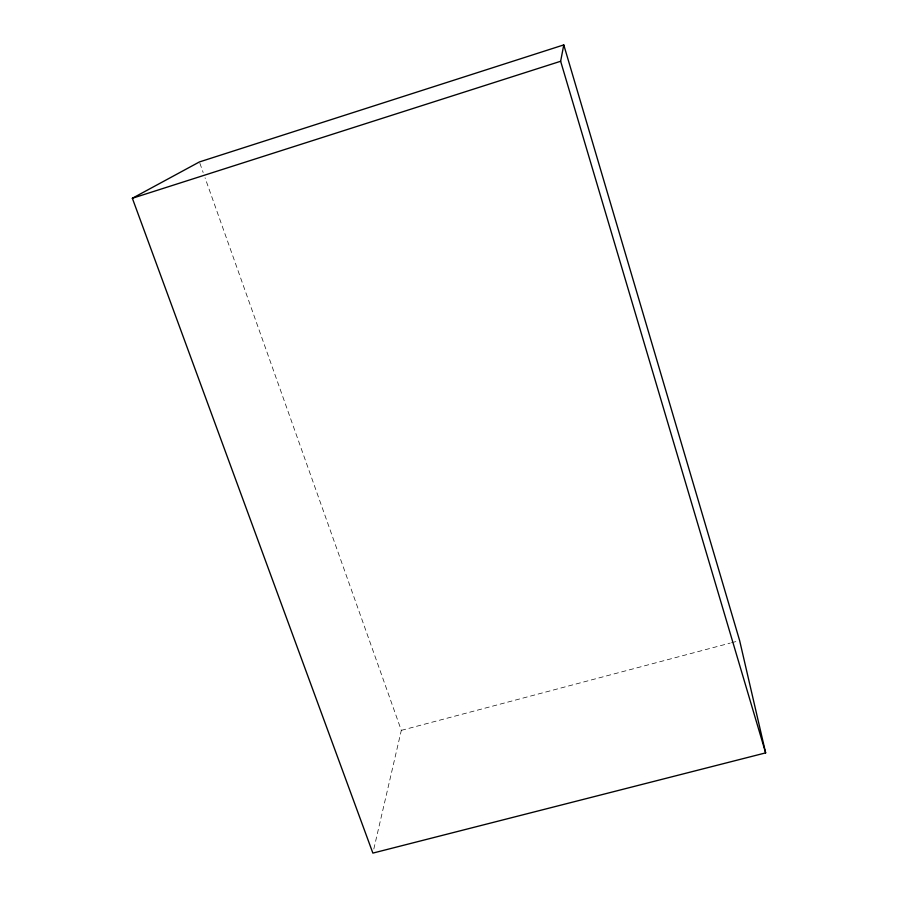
<?xml version="1.0" encoding="UTF-8"?>
<svg xmlns="http://www.w3.org/2000/svg" width="898" height="898" viewBox="0 0 898 898"><rect width="100%" height="100%" fill="white"/><g stroke="black" fill="none" stroke-linecap="round" stroke-linejoin="round"><path stroke-width="0.67" stroke-dasharray="4.49 3.37" d="M373.815 849.003L401.316 730.355L205.047 177.804M401.316 730.355L730.164 643.103M731.522 642.744L736.932 641.307M199.884 163.256L203.161 172.517"/><path stroke-width="1.35" d="M765.646 752.883L560.644 61.266L563.776 44.9L199.412 161.943L132.354 198.267L372.872 853.1L765.646 752.883L739.638 640.588L563.776 44.9M132.354 198.267L560.644 61.266"/></g></svg>
